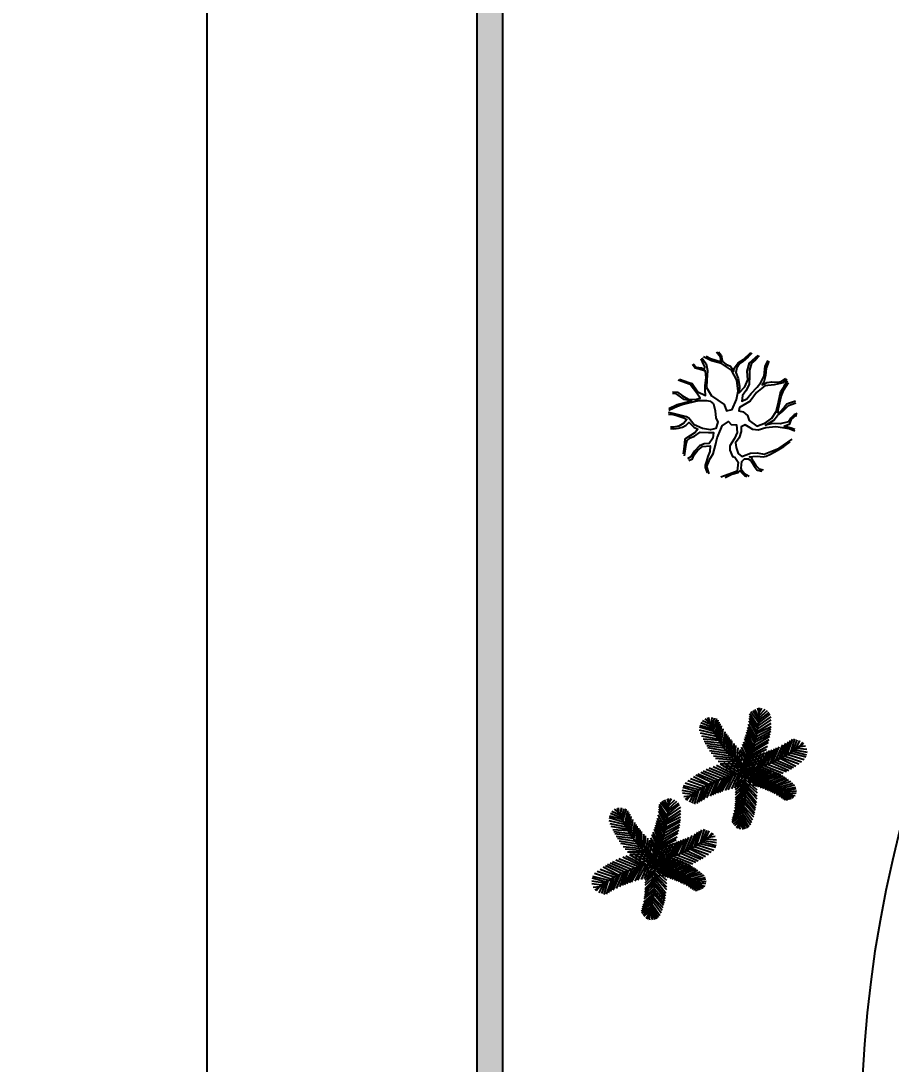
# Model space of a CAD drawing. Header units: inches. Extents: x 78 to 302, y -105 to 74.
# Drawn here: x 78.04 to 111.71, y -6.95 to 33.39 of the extents above; entities that cross this region are included whole.
import ezdxf

# ---------------------------------------------------------------- set-up
doc = ezdxf.new("R2010")
doc.units = ezdxf.units.IN
doc.header["$LTSCALE"] = 0.05
doc.header["$MEASUREMENT"] = 0
doc.layers.get('0').update_dxf_attribs({"color": 62})
doc.layers.add('rayas', color=7, linetype='Continuous')
doc.styles.get("Standard").update_dxf_attribs({"font": 'verdana.ttf'})
doc.dimstyles.get("Standard").update_dxf_attribs({"dimtxt": 0.18, "dimasz": 0.18, "dimexe": 0.18, "dimexo": 0.0625, "dimgap": 0.09, "dimtad": 0, "dimtih": 1, "dimtoh": 1, "dimdec": 4, "dimzin": 0, "dimdsep": 46, "dimtxsty": 'Standard', "dimcen": 0.09, "dimadec": 0, "dimazin": 0, "dimtfac": 1, "dimtdec": 4, "dimtofl": 0, "dimtmove": 0, "dimatfit": 3, "dimfxl": 1, "dimtolj": 1, "dimtzin": 0, "dimarcsym": 0})

# ---------------------------------------------------------------- blocks, each defined once
blk = doc.blocks.new('cg_t25')
for p, q in [((-0.0466, 0.0977), (-0.0634, 0.1056)), ((-0.0511, 0.1042), (-0.0598, 0.1113)), ((-0.0517, 0.1047), (-0.0532, 0.1167)), ((-0.0485, 0.1005), (-0.0461, 0.1192)), ((-0.0451, 0.0955), (-0.0408, 0.1196)), ((-0.0426, 0.0917), (-0.0351, 0.1186)), ((-0.0395, 0.0866), (-0.0317, 0.1172)), ((-0.0368, 0.082), (-0.0263, 0.114)), ((-0.0335, 0.0761), (-0.0221, 0.1088)), ((-0.0306, 0.0707), (-0.0182, 0.1035)), ((-0.0405, 0.0882), (-0.0668, 0.0961)), ((-0.0361, 0.0808), (-0.0659, 0.0914)), ((-0.0433, 0.0927), (-0.0649, 0.1007)), ((-0.0337, 0.0766), (-0.0635, 0.0876)), ((-0.0303, 0.0701), (-0.0611, 0.0836)), ((-0.0292, 0.0679), (-0.0141, 0.0975)), ((-0.026, 0.0611), (-0.0112, 0.0929)), ((-0.0234, 0.0554), (-0.0088, 0.089)), ((-0.021, 0.0498), (-0.0058, 0.0837)), ((0.0587, 0.0504), (0.0646, 0.0817)), ((0.0635, 0.0532), (0.0702, 0.0839)), ((0.0688, 0.0562), (0.0759, 0.086)), ((0.0731, 0.0585), (0.0817, 0.0859)), ((0.078, 0.0609), (0.0849, 0.0853)), ((0.0818, 0.0627), (0.0899, 0.0834)), ((-0.0278, 0.0651), (-0.0584, 0.0788)), ((-0.025, 0.059), (-0.055, 0.0724)), ((-0.0225, 0.0534), (-0.0517, 0.0657)), ((-0.0205, 0.0485), (-0.0496, 0.0609)), ((-0.0181, 0.0424), (-0.0034, 0.0792)), ((-0.0157, 0.0357), (-0.0003, 0.0729)), ((-0.0135, 0.0289), (0.0022, 0.0673)), ((0.0256, 0.0261), (0.0317, 0.0633)), ((0.0306, 0.0303), (0.0363, 0.0665)), ((0.0356, 0.0344), (0.0416, 0.0699)), ((0.0414, 0.0387), (0.0456, 0.0722)), ((0.0459, 0.042), (0.0505, 0.0749)), ((0.0506, 0.0452), (0.0542, 0.0768)), ((0.0563, 0.0489), (0.0586, 0.079)), ((0.079, 0.0614), (0.0996, 0.0573)), ((0.0839, 0.0637), (0.1007, 0.0618)), ((0.0867, 0.065), (0.0938, 0.0806)), ((0.0906, 0.0666), (0.1007, 0.0679)), ((0.0912, 0.0667), (0.0981, 0.0753)), ((-0.0177, 0.0412), (-0.0479, 0.057)), ((-0.0157, 0.0357), (-0.046, 0.052)), ((-0.0143, 0.0313), (-0.0442, 0.0473)), ((-0.0127, 0.0261), (-0.0429, 0.0433)), ((-0.0119, 0.0235), (0.0054, 0.0594)), ((-0.0104, 0.0181), (0.0076, 0.0534)), ((-0.0092, 0.0134), (0.0101, 0.0456)), ((0.0106, 0.0118), (0.0105, 0.0458)), ((0.0149, 0.0162), (0.0153, 0.0502)), ((0.018, 0.0192), (0.0209, 0.0551)), ((0.0218, 0.0227), (0.0254, 0.0587)), ((0.0442, 0.0408), (0.0727, 0.0364)), ((0.0488, 0.044), (0.0784, 0.0401)), ((0.0539, 0.0474), (0.0841, 0.0434)), ((0.0582, 0.0501), (0.0884, 0.0459)), ((0.0639, 0.0534), (0.0922, 0.0478)), ((0.0677, 0.0556), (0.0959, 0.0497)), ((0.0747, 0.0592), (0.0988, 0.0528)), ((-0.0945, 0.0058), (-0.1058, 0.0209)), ((-0.0903, 0.0046), (-0.1025, 0.0234)), ((-0.0834, 0.0029), (-0.0987, 0.0238)), ((-0.0796, 0.002), (-0.0951, 0.0228)), ((-0.0738, 0.0008), (-0.0914, 0.0218)), ((-0.0692, 0), (-0.087, 0.0208)), ((-0.0113, 0.0213), (-0.0407, 0.0364)), ((-0.0098, 0.0158), (-0.0393, 0.031)), ((-0.0086, 0.0109), (-0.0376, 0.0241)), ((-0.0077, 0.0068), (0.012, 0.0387)), ((-0.0066, 0.0016), (0.0139, 0.0303)), ((-0.0057, -0.0033), (0.0153, 0.023)), ((0.0008, 0.001), (-0.0054, 0.0281)), ((0.0042, 0.0049), (0.0005, 0.0352)), ((0.0073, 0.0082), (0.005, 0.0402)), ((0.0202, 0.0213), (0.0502, 0.0189)), ((0.0236, 0.0243), (0.0552, 0.0233)), ((0.0273, 0.0276), (0.0581, 0.0257)), ((0.0306, 0.0303), (0.0617, 0.0286)), ((0.0347, 0.0337), (0.0656, 0.0315)), ((0.0403, 0.038), (0.0687, 0.0337)), ((-0.1018, 0.0081), (-0.1159, 0.0018)), ((-0.1058, 0.0096), (-0.1156, 0.008)), ((-0.0971, 0.0066), (-0.115, -0.0024)), ((-0.1053, 0.0093), (-0.1129, 0.0145)), ((-0.0935, 0.0055), (-0.1129, -0.0066)), ((-0.0888, 0.0042), (-0.111, -0.009)), ((-0.0991, 0.0072), (-0.1092, 0.0186)), ((-0.0845, 0.0031), (-0.1072, -0.0125)), ((-0.0792, 0.0019), (-0.1022, -0.0145)), ((-0.0743, 0.0009), (-0.0971, -0.0164)), ((-0.0718, 0.0004), (-0.0915, -0.0183)), ((-0.0638, -0.0008), (-0.0813, 0.0196)), ((-0.0588, -0.0015), (-0.0752, 0.0186)), ((-0.0545, -0.0019), (-0.0709, 0.018)), ((-0.0482, -0.0024), (-0.0675, 0.0177)), ((-0.0434, -0.0027), (-0.0631, 0.0173)), ((-0.0396, -0.0028), (-0.059, 0.017)), ((-0.0351, -0.0029), (-0.0556, 0.0169)), ((-0.031, -0.0029), (-0.0496, 0.0168)), ((-0.0264, -0.0028), (-0.0451, 0.0168)), ((-0.0222, -0.0026), (-0.0393, 0.0171)), ((-0.0075, 0.006), (-0.0363, 0.0181)), ((-0.0063, -0.0001), (-0.0353, 0.0125)), ((-0.0181, -0.0023), (-0.0343, 0.0175)), ((-0.0051, -0.0069), (-0.034, 0.0038)), ((-0.013, -0.0019), (-0.0297, 0.018)), ((-0.0037, 0.006), (-0.025, -0.016)), ((-0.0028, 0.0005), (-0.0234, -0.0261)), ((-0.0075, -0.0012), (-0.0225, 0.019)), ((-0.0047, -0.0089), (0.0167, 0.0129)), ((-0.0034, 0.004), (0.0257, -0.0063)), ((0.0021, 0.0024), (0.0295, -0.0031)), ((0.0028, -0.0015), (0.0264, 0.0136)), ((0.0062, 0.0071), (0.0347, 0.0031)), ((0.0083, -0.0043), (0.0334, 0.0097)), ((0.0101, 0.0112), (0.0381, 0.0069)), ((0.0132, 0.0145), (0.042, 0.011)), ((0.0134, -0.0068), (0.038, 0.0074)), ((0.0165, 0.0177), (0.0466, 0.0155)), ((0.0176, -0.0087), (0.0431, 0.005)), ((0.0218, -0.0105), (0.049, 0.0024)), ((0.0265, -0.0125), (0.0537, 0.0005)), ((-0.0657, -0.0005), (-0.0872, -0.0195)), ((-0.0606, -0.0012), (-0.0836, -0.0205)), ((-0.0557, -0.0018), (-0.0787, -0.0216)), ((-0.0491, -0.0024), (-0.0746, -0.0224)), ((-0.0434, -0.0027), (-0.069, -0.0234)), ((-0.0375, -0.0029), (-0.064, -0.0241)), ((-0.0329, -0.0029), (-0.057, -0.0248)), ((-0.0283, -0.0028), (-0.0519, -0.0251)), ((-0.0244, -0.0027), (-0.0452, -0.0252)), ((-0.0188, -0.0024), (-0.0393, -0.0251)), ((-0.0116, -0.0193), (-0.0345, -0.0282)), ((-0.0105, -0.0155), (-0.0332, -0.0236)), ((-0.0145, -0.002), (-0.0323, -0.0247)), ((-0.0093, -0.0109), (-0.0322, -0.0194)), ((-0.0081, -0.0057), (-0.0309, -0.0127)), ((-0.0104, -0.0016), (-0.0262, -0.0241)), ((-0.0018, -0.0045), (-0.022, -0.0333)), ((-0.0006, -0.0097), (-0.0199, -0.0417)), ((-0.0058, -0.001), (-0.018, -0.0229)), ((0.001, -0.0163), (-0.018, -0.0486)), ((-0.0107, -0.0162), (0.0031, -0.0416)), ((-0.0096, -0.0122), (0.005, -0.0352)), ((-0.0087, -0.0084), (0.0063, -0.0296)), ((-0.0077, -0.0042), (0.0079, -0.0219)), ((-0.0021, -0.0027), (0.027, -0.0151)), ((-0.0008, -0.0088), (0.0281, -0.0206)), ((0.0003, -0.0137), (0.0294, -0.0267)), ((0.0011, -0.0006), (0.0051, -0.0281)), ((0.0016, -0.0186), (0.0312, -0.0335)), ((0.0057, -0.003), (0.0132, -0.0326)), ((0.0098, -0.0051), (0.0192, -0.0357)), ((0.0141, -0.0071), (0.0264, -0.0389)), ((0.0198, -0.0097), (0.0324, -0.0413)), ((0.0238, -0.0114), (0.0394, -0.0438)), ((0.0285, -0.0133), (0.0449, -0.0455)), ((0.0308, -0.0141), (0.0599, -0.0017)), ((0.0333, -0.0151), (0.0525, -0.0476)), ((0.0355, -0.0158), (0.0635, -0.0029)), ((0.0395, -0.0172), (0.0678, -0.0043)), ((0.0395, -0.0172), (0.0579, -0.0488)), ((0.0445, -0.0188), (0.0726, -0.0056)), ((0.0456, -0.0191), (0.0641, -0.0501)), ((0.0513, -0.0208), (0.0763, -0.0066)), ((0.056, -0.022), (0.081, -0.0077)), ((0.0614, -0.0233), (0.0876, -0.009)), ((0.0674, -0.0246), (0.0941, -0.0101)), ((0.0724, -0.0256), (0.099, -0.0107)), ((0.079, -0.0267), (0.1032, -0.0112)), ((0.0833, -0.0273), (0.1074, -0.0116)), ((0.0911, -0.0282), (0.1112, -0.0135)), ((0.0959, -0.0286), (0.1136, -0.0174)), ((-0.0181, -0.0381), (-0.0421, -0.0493)), ((-0.0168, -0.0348), (-0.0406, -0.0458)), ((-0.0154, -0.0308), (-0.0394, -0.0428)), ((-0.0141, -0.0272), (-0.0374, -0.0375)), ((-0.0127, -0.023), (-0.0361, -0.0335)), ((-0.0181, -0.0381), (-0.0078, -0.0674)), ((-0.0161, -0.033), (-0.0056, -0.0632)), ((0.0022, -0.0209), (-0.0154, -0.0564)), ((-0.0146, -0.0289), (-0.0028, -0.0573)), ((-0.0133, -0.0247), (-0.0009, -0.0527)), ((0.0038, -0.0263), (-0.0132, -0.0623)), ((-0.0121, -0.0212), (0.0013, -0.0468)), ((0.0055, -0.0317), (-0.0099, -0.0702)), ((0.0077, -0.0384), (-0.0073, -0.0758)), ((0.0031, -0.0241), (0.0327, -0.0388)), ((0.0046, -0.0289), (0.035, -0.0458)), ((0.0062, -0.0341), (0.0364, -0.0497)), ((0.0077, -0.0384), (0.0381, -0.0544)), ((0.0526, -0.0211), (0.0687, -0.0508)), ((0.058, -0.0225), (0.0742, -0.0516)), ((0.0635, -0.0238), (0.0784, -0.052)), ((0.0702, -0.0252), (0.0832, -0.0524)), ((0.073, -0.0257), (0.0898, -0.0527)), ((0.0785, -0.0266), (0.0959, -0.0528)), ((0.0845, -0.0274), (0.1019, -0.0527)), ((0.0893, -0.028), (0.1072, -0.0505)), ((0.0947, -0.0285), (0.1101, -0.0488)), ((0.0989, -0.0288), (0.114, -0.0452)), ((0.1013, -0.029), (0.1162, -0.0211)), ((0.1044, -0.0291), (0.1166, -0.0412)), ((0.1085, -0.0293), (0.1184, -0.0269)), ((0.1092, -0.0291), (0.1187, -0.0347)), ((-0.0287, -0.0603), (-0.0528, -0.0695)), ((-0.0262, -0.0557), (-0.05, -0.0648)), ((-0.0241, -0.0514), (-0.0472, -0.0597)), ((-0.0223, -0.0477), (-0.0453, -0.0561)), ((-0.0199, -0.0423), (-0.0439, -0.0532)), ((-0.0271, -0.0573), (-0.017, -0.0825)), ((-0.0249, -0.053), (-0.015, -0.0795)), ((-0.0228, -0.0488), (-0.0125, -0.0755)), ((-0.0203, -0.0431), (-0.0105, -0.0722)), ((0.0102, -0.0451), (-0.0042, -0.082)), ((0.0132, -0.0525), (-0.0017, -0.0865)), ((0.0156, -0.0581), (0.0013, -0.0918)), ((0.0098, -0.044), (0.0402, -0.0594)), ((0.0126, -0.0512), (0.0418, -0.0632)), ((0.0147, -0.056), (0.044, -0.068)), ((-0.0395, -0.0775), (-0.0601, -0.0825)), ((-0.0357, -0.072), (-0.0592, -0.079)), ((-0.0338, -0.0689), (-0.0572, -0.0761)), ((-0.0309, -0.064), (-0.0552, -0.0731)), ((-0.0413, -0.0801), (-0.0366, -0.1012)), ((-0.0386, -0.0763), (-0.0339, -0.1003)), ((-0.0363, -0.0729), (-0.0296, -0.098)), ((-0.0335, -0.0685), (-0.0262, -0.0942)), ((-0.0311, -0.0645), (-0.0229, -0.0903)), ((-0.0299, -0.0624), (-0.0195, -0.0858)), ((0.0182, -0.0638), (0.0038, -0.0957)), ((0.0215, -0.0705), (0.0067, -0.1002)), ((0.023, -0.0733), (0.0109, -0.1062)), ((0.0259, -0.0787), (0.0149, -0.1115)), ((0.0172, -0.0616), (0.0474, -0.0748)), ((0.0201, -0.0677), (0.0508, -0.0811)), ((0.0227, -0.0727), (0.0536, -0.0858)), ((0.0262, -0.0791), (0.056, -0.0898)), ((-0.0418, -0.0809), (-0.0588, -0.0862)), ((-0.0446, -0.0846), (-0.0579, -0.09)), ((-0.0484, -0.0895), (-0.0554, -0.0945)), ((-0.0488, -0.0898), (-0.0505, -0.099)), ((-0.0462, -0.0867), (-0.0451, -0.1012)), ((-0.0434, -0.083), (-0.0411, -0.1017)), ((0.0292, -0.0845), (0.0191, -0.1166)), ((0.032, -0.0891), (0.0245, -0.1198)), ((0.0352, -0.0941), (0.028, -0.1211)), ((0.0285, -0.0833), (0.0585, -0.0937)), ((0.033, -0.0907), (0.0594, -0.0983)), ((0.0378, -0.098), (0.0337, -0.1221)), ((0.0359, -0.0952), (0.0576, -0.103)), ((0.0392, -0.1001), (0.0561, -0.1078)), ((0.0412, -0.1029), (0.039, -0.1217)), ((0.0439, -0.1066), (0.0526, -0.1135)), ((0.0444, -0.1071), (0.046, -0.1191))]:
    blk.add_line(p, q)
for centre, radius, start, end in [((-0.2644, -0.0493), 0.2628, 8.5439, 38.2906), ((0.1829, -0.1538), 0.2389, 110.1895, 139.9362), ((-0.034, 0.2122), 0.2151, 248.0996, 277.8463), ((0.2555, 0.0492), 0.2628, 189.1509, 218.8976), ((-0.2064, 0.0381), 0.2031, 318.5391, 348.2858), ((0.1148, 0.2096), 0.2389, 241.292, 271.0387)]:
    blk.add_arc(centre, radius, start, end)
blk = doc.blocks.new('cg_t10')
for points in [[(0.0077, 0.1239), (0.0153, 0.1074), (0.0186, 0.0982), (0.021, 0.0875), (0.0262, 0.066), (0.0267, 0.0513), (0.0253, 0.0441), (0.02, 0.0375), (0.0067, 0.0344), (-0.0071, 0.0329), (-0.0152, 0.0288), (-0.0276, 0.0329), (-0.0304, 0.0431), (-0.0276, 0.0589), (-0.0209, 0.0747), (-0.0076, 0.0854), (-0.0052, 0.09), (0.0015, 0.1155), (0.0029, 0.1242)], [(0, 0.1242), (-0.0004, 0.116), (-0.0028, 0.1084), (-0.0071, 0.0951), (-0.0104, 0.089), (-0.0176, 0.0951), (-0.0233, 0.1048), (-0.0252, 0.114), (-0.0252, 0.1206)], [(0.011, 0.1237), (0.0186, 0.1079), (0.0258, 0.0798), (0.0286, 0.0941), (0.0396, 0.1104), (0.04, 0.117)], [(-0.028, 0.1206), (-0.0285, 0.114), (-0.0271, 0.1053), (-0.0252, 0.0971), (-0.0214, 0.0905), (-0.0161, 0.0854), (-0.019, 0.0818), (-0.0252, 0.0752), (-0.029, 0.0676), (-0.0357, 0.0727), (-0.0414, 0.0818), (-0.0485, 0.0926), (-0.0623, 0.0941), (-0.0766, 0.0961)], [(0.0429, 0.1165), (0.0424, 0.1068), (0.0353, 0.0971), (0.0291, 0.0864), (0.0286, 0.0727), (0.031, 0.0635), (0.0405, 0.0696), (0.0576, 0.0824), (0.0657, 0.1058)], [(0.0676, 0.1033), (0.0614, 0.0854), (0.0595, 0.0788), (0.0434, 0.0676), (0.0358, 0.0528), (0.0467, 0.0533), (0.0548, 0.0533), (0.071, 0.0518), (0.0833, 0.0528), (0.0872, 0.065), (0.0891, 0.0727), (0.0957, 0.0783)], [(-0.0899, 0.0854), (-0.0861, 0.0783), (-0.0785, 0.0747), (-0.0695, 0.0676), (-0.0628, 0.0589), (-0.0614, 0.0441), (-0.0723, 0.0446), (-0.0818, 0.0482), (-0.0909, 0.0513), (-0.0985, 0.0538), (-0.1032, 0.0538), (-0.1137, 0.0497)], [(-0.0804, 0.0936), (-0.0671, 0.0915), (-0.0556, 0.0895), (-0.0509, 0.0885), (-0.0456, 0.0824), (-0.0428, 0.0742), (-0.0347, 0.0635), (-0.0357, 0.0472), (-0.0352, 0.0375), (-0.0466, 0.0385), (-0.0566, 0.0456), (-0.0571, 0.0558), (-0.0614, 0.0645), (-0.0714, 0.0742), (-0.0828, 0.0813), (-0.0866, 0.0875)], [(0.0971, 0.0767), (0.091, 0.0711), (0.0895, 0.0609), (0.0867, 0.0548), (0.0914, 0.0543), (0.0952, 0.0564), (0.1071, 0.0614)], [(-0.1155, 0.0457), (-0.1013, 0.0502), (-0.0856, 0.0441), (-0.0766, 0.038), (-0.0599, 0.0334), (-0.0456, 0.0303), (-0.029, 0.0232), (-0.0223, 0.0207), (-0.0142, 0.0084), (-0.0199, 0.0033), (-0.0209, -0.0069), (-0.0209, -0.0069), (-0.0357, -0.0084), (-0.0471, -0.0033), (-0.0614, 0.0059), (-0.0695, 0.0059), (-0.0818, 0.0008), (-0.0833, -0.0038), (-0.0928, -0.01), (-0.1104, -0.0084), (-0.1142, 0.0023), (-0.122, 0.0234)], [(0.1087, 0.06), (0.0971, 0.0518), (0.0843, 0.0492), (0.0657, 0.0502), (0.0514, 0.0513), (0.0353, 0.0416), (0.0186, 0.0166), (0.0062, 0.012), (0.0091, 0.0013), (0.0281, -0.0069), (0.0443, -0.01), (0.0657, -0.0074), (0.0853, 0.0028), (0.0976, 0.0222), (0.1033, 0.0416), (0.1105, 0.0566)], [(0.1119, 0.0518), (0.1076, 0.0431), (0.1014, 0.0227), (0.11, 0.0237), (0.12, 0.0314)], [(0.1205, 0.0278), (0.1143, 0.0227), (0.1038, 0.0207), (0.101, 0.0196), (0.0967, 0.0135), (0.0929, 0.0048), (0.0833, -0.0018), (0.0891, -0.0028), (0.0995, -0.01), (0.1057, -0.0207), (0.1191, -0.0349)], [(-0.1223, 0.015), (-0.1161, 0.0023), (-0.1128, -0.0105), (-0.109, -0.0145), (-0.1123, -0.0161), (-0.1185, -0.0222), (-0.1204, -0.0273)], [(-0.1204, -0.0314), (-0.1156, -0.0227), (-0.109, -0.0176), (-0.1042, -0.0161), (-0.0918, -0.0171), (-0.0861, -0.0222), (-0.0861, -0.0298), (-0.0894, -0.0349), (-0.1009, -0.0416), (-0.1085, -0.0472), (-0.1099, -0.0559)], [(-0.0327, -0.1198), (-0.0285, -0.1089), (-0.0242, -0.0834), (-0.0266, -0.064), (-0.0309, -0.0492), (-0.0299, -0.0385), (-0.0247, -0.0303), (-0.0209, -0.0237), (-0.0247, -0.0161), (-0.0333, -0.0161), (-0.0461, -0.0125), (-0.0556, -0.0054), (-0.0642, -0.0064), (-0.0761, -0.0105), (-0.0818, -0.0171), (-0.0756, -0.0339), (-0.0747, -0.0472), (-0.0775, -0.0604), (-0.0656, -0.0895), (-0.0482, -0.1145)], [(0.0677, -0.1041), (0.0605, -0.0972), (0.0567, -0.0798), (0.0548, -0.062), (0.0419, -0.0457), (0.0253, -0.0334), (0.0129, -0.013), (0.0062, -0.0115), (0.0043, -0.0202), (0.0005, -0.0247), (-0.0028, -0.0283), (-0.0123, -0.0314), (-0.0233, -0.0462), (-0.0166, -0.063), (-0.008, -0.0757), (0.0048, -0.0839), (0.0229, -0.0885), (0.0443, -0.0926), (0.0538, -0.0992), (0.0651, -0.1058)], [(0.1129, -0.0507), (0.1048, -0.0436), (0.0986, -0.036), (0.0853, -0.0319), (0.0738, -0.0324), (0.0576, -0.0314), (0.0448, -0.0253), (0.0362, -0.0186), (0.03, -0.0181), (0.0253, -0.0171), (0.0296, -0.0273), (0.04, -0.0354), (0.0519, -0.0472), (0.061, -0.0543), (0.0743, -0.0604), (0.0929, -0.0625), (0.1038, -0.0681)], [(0.1181, -0.0365), (0.111, -0.0293), (0.1019, -0.0196), (0.0971, -0.0125), (0.09, -0.0079), (0.0805, -0.0059), (0.0686, -0.01), (0.0543, -0.013), (0.041, -0.0125), (0.0529, -0.0232), (0.0662, -0.0288), (0.0829, -0.0278), (0.0995, -0.0324), (0.1143, -0.0487)], [(-0.1085, -0.0594), (-0.1066, -0.0513), (-0.0999, -0.0451), (-0.0913, -0.04), (-0.0852, -0.037), (-0.0823, -0.0324), (-0.0818, -0.0385), (-0.0814, -0.0472), (-0.0823, -0.0589), (-0.0814, -0.0645), (-0.0775, -0.0727), (-0.0704, -0.0859), (-0.0628, -0.0987), (-0.0537, -0.1109)], [(0.1024, -0.0696), (0.0891, -0.0645), (0.0748, -0.063), (0.0619, -0.0599), (0.0567, -0.0564), (0.061, -0.066), (0.0624, -0.0752), (0.0619, -0.088), (0.0634, -0.0936), (0.0691, -0.1023)], [(0.001, -0.1242), (-0.0014, -0.1186), (-0.008, -0.112), (-0.0147, -0.1074), (-0.019, -0.0916), (-0.018, -0.0768), (-0.0214, -0.063), (-0.0119, -0.0793), (-0.0028, -0.0864), (0.0048, -0.0961), (0.0167, -0.1074), (0.0219, -0.1221)], [(-0.0299, -0.1196), (-0.0271, -0.1125), (-0.0233, -0.0992), (-0.0185, -0.1099), (-0.0099, -0.1135), (-0.0023, -0.1216), (-0.0023, -0.1237)], [(0.0248, -0.1211), (0.0205, -0.1079), (0.0196, -0.1043), (0.0129, -0.0992), (0.0029, -0.0905), (0.0024, -0.087), (0.011, -0.088), (0.0343, -0.0936), (0.0467, -0.0987), (0.0614, -0.1079)]]:
    blk.add_lwpolyline(points)
blk = doc.blocks.new('_Dot')
at = {"color": 0, "linetype": 'ByBlock', "lineweight": -2}
blk.add_line((-0.5, 0), (-1, 0), dxfattribs=at)
at = {"color": 0, "linetype": 'ByBlock', "const_width": 0.5}
blk.add_lwpolyline([(-0.25, 0, 1), (0.25, 0, 1)], format="xyb", close=True, dxfattribs=at)
blk = doc.blocks.new('*D5')
at = {"layer": 'Defpoints', "color": 0}
for p in [(85.238, 56.888), (95.688, 56.888), (96.688, -83.162)]:
    blk.add_point(p, dxfattribs=at)
at = {"layer": 'rayas', "color": 0, "lineweight": -2}
for p, q in [((93.188, 56.888), (78.038, 56.888)), ((85.238, 54.888), (85.238, -8.496)), ((85.238, -81.162), (85.238, -17.778)), ((94.188, -83.162), (78.038, -83.162))]:
    blk.add_line(p, q, dxfattribs=at)
at = {"layer": 'rayas', "color": 0, "lineweight": -2, "xscale": 2, "yscale": 2, "zscale": 2}
for p, rotation in [((85.238, 56.888), 90), ((85.238, -83.162), 270)]:
    blk.add_blockref('_Dot', p, dxfattribs=dict(at, rotation=rotation))
at = {"layer": 'rayas', "color": 0, "insert": (85.238, -13.137), "char_height": 2, "attachment_point": 5}
blk.add_mtext('\\A1;140.05 m', dxfattribs=at)

msp = doc.modelspace()

# ---------------------------------------------------------------- hatches: boundary and pattern name
at = {"layer": 'rayas'}
msp.add_hatch(color=256, dxfattribs=at).paths.add_polyline_path([(188.02561, -83.1619), (96.68833, -83.1619), (96.68833, 55.88831), (299.96289, 55.88831), (299.96289, -83.1619), (208.62561, -83.1619), (208.62561, -84.1619), (300.96289, -84.1619), (300.96289, 56.88831), (95.68833, 56.88831), (95.68833, -84.1619), (188.02561, -84.1619)])

# ---------------------------------------------------------------- linework, layer by layer
for points in [[(188.02561, -84.1619), (95.68833, -84.1619), (95.68833, 56.88831), (300.96289, 56.88831), (300.96289, -84.1619), (208.62561, -84.1619)], [(188.02561, -83.1619), (96.68833, -83.1619), (96.68833, 55.88831), (299.96289, 55.88831), (299.96289, -83.1619), (208.62561, -83.1619)]]:
    msp.add_lwpolyline(points, dxfattribs=at)
msp.add_lwpolyline([(158.2343, 37.85557, 1), (158.2343, -57.54443), (238.8543, -57.54443, 1), (238.8543, 37.85557)], format="xyb", dxfattribs=at)

# ---------------------------------------------------------------- block references
at = {"xscale": 20, "yscale": 20, "zscale": 20, "rotation": 90}
for name, p in [('cg_t10', (105.58515, 18.18213)), ('cg_t25', (106.01623, 4.44512)), ('cg_t25', (102.51623, 0.94512))]:
    msp.add_blockref(name, p, dxfattribs=at)

# ---------------------------------------------------------------- dimensions: what is measured, and where the dimension line sits
at = {"layer": 'rayas', "color": 3}
dim = msp.add_linear_dim(base=(85.23815, 56.88831), p1=(96.68833, -83.1619), p2=(95.68833, 56.88831), angle=90, text='140.05 m', dimstyle='Standard', override={"dimscale": 40, "dimtxt": 0.05, "dimasz": 0.05, "dimpost": ' m', "dimblk": 'Dot'}, dxfattribs=at)
dim.commit()
dim.dimension.update_dxf_attribs({"geometry": '*D5', "text_midpoint": (85.23815, -13.1368)})

doc.saveas('drawing.dxf')
